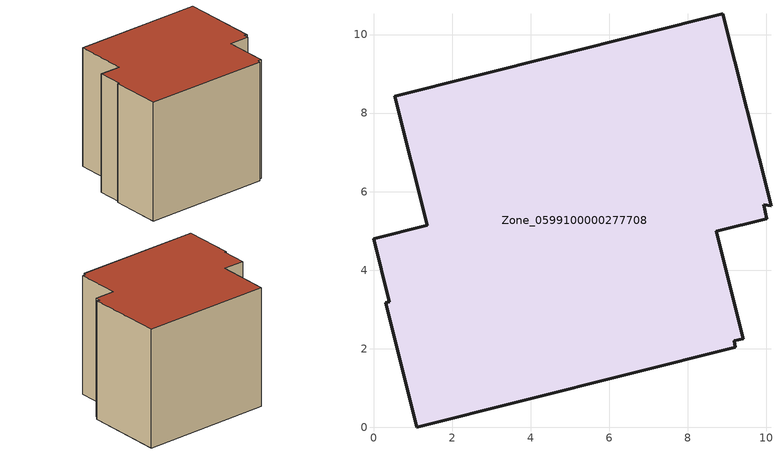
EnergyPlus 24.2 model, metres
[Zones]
Zone_0599100000277708
 floor ground (C_G): 9.21,2.04 1.1,0 0.31,3.17 0.4,3.19 0,4.8 1.37,5.14 0.54,8.43 8.9,10.53 10.12,5.64 9.93,5.66 10.02,5.32 8.73,4.99 9.41,2.26 9.18,2.21 z0
 wall outside (C_F): 0.54,8.43 1.37,5.14 0,4.8 0.4,3.19 0.31,3.17 1.1,0 9.21,2.04 9.18,2.21 9.41,2.26 8.73,4.99 10.02,5.32 9.93,5.66 10.12,5.64 8.9,10.53 0.54,8.43 z0:7.92
 roof outside (C_R): 9.18,2.21 9.41,2.26 8.73,4.99 10.02,5.32 9.93,5.66 10.12,5.64 8.9,10.53 0.54,8.43 1.37,5.14 0,4.8 0.4,3.19 0.31,3.17 1.1,0 9.21,2.04 z7.92
[BUILDING]
Pand.0599100000277708: North Axis=0; Terrain=City; Loads Convergence Tolerance Value=0.04; Temperature Convergence Tolerance Value=0.4; Solar Distribution=FullExterior; Maximum Number of Warmup Days=25; Minimum Number of Warmup Days=1
[Site:Location]
Rotterdam.The.Hague.AP_ZH_NLD Design_Conditions: Latitude=51.96; Longitude=4.45; Time Zone=1; Elevation=-4.5
[SITE:GROUNDTEMPERATURE:BUILDINGSURFACE]
18, 18, 18, 18, 18, 18, 18, 18, 18, 18, 18, 18
[MATERIAL] Thermal Absorptance=0.9; Solar Absorptance=0.7; Visible Absorptance=0.7
Name | Roughness | Thickness | Conductivity | Density | Specific Heat
G.TC.1975-1991 | MediumSmooth | 0.15 | 0.288461 | 540 | 1210
F.TC.1975-1991 | Rough | 0.3 | 0.230769 | 1920 | 840
R.TC.1975-1991 | MediumRough | 0.2 | 0.153846 | 1500 | 1000
[CONSTRUCTION]
C_G: G.TC.1975-1991
C_F: F.TC.1975-1991
C_R: R.TC.1975-1991
[ZONE]
Zone_0599100000277708: Type=1; Multiplier=1; Ceiling Height=Autocalculate; Volume=Autocalculate; Floor Area=autocalculate; Part of Total Floor Area=Yes
[ZONEINFILTRATION:DESIGNFLOWRATE]
Infil_Zone_0599100000277708: Zone or ZoneList or Space or SpaceList=Zone_0599100000277708; Schedule=AlwaysOn; Design Flow Rate Calculation Method=Flow/Area; Flow Rate per Floor Area=0.003; Constant Term Coefficient=1; Temperature Term Coefficient=0; Velocity Term Coefficient=0; Velocity Squared Term Coefficient=0
[HVACTEMPLATE:ZONE:IDEALLOADSAIRSYSTEM]
Zone_0599100000277708: Maximum Heating Supply Air Temperature=50; Minimum Cooling Supply Air Temperature=13; Maximum Heating Supply Air Humidity Ratio=0.0156; Minimum Cooling Supply Air Humidity Ratio=0.0077; Heating Limit=NoLimit; Cooling Limit=NoLimit; Dehumidification Control Type=ConstantSensibleHeatRatio; Cooling Sensible Heat Ratio=0.7; Dehumidification Setpoint=60; Humidification Control Type=None; Humidification Setpoint=30; Outdoor Air Method=None; Outdoor Air Flow Rate per Person=0.00944; Outdoor Air Flow Rate per Zone Floor Area=0; Outdoor Air Flow Rate per Zone=0; Demand Controlled Ventilation Type=None; Outdoor Air Economizer Type=NoEconomizer; Heat Recovery Type=None; Sensible Heat Recovery Effectiveness=0.7; Latent Heat Recovery Effectiveness=0.65
[ZONECONTROL:THERMOSTAT]
ThermostatControl_Zone_0599100000277708: Zone or ZoneList=Zone_0599100000277708; Control Type Schedule=DualSetpointControlType; Control 1=Thermostat_Zone_0599100000277708; Temperature Difference Between Cutout And Setpoint=0
[THERMOSTATSETPOINT:DUALSETPOINT]
Thermostat_Zone_0599100000277708: Heating Setpoint Temperature Schedule=HeatingSetpoint_Zone_0599100000277708; Cooling Setpoint Temperature Schedule=CoolingSetpoint_Zone_0599100000277708
[SCHEDULE:COMPACT]
HeatingSetpoint_Zone_0599100000277708: Through: 12/31, For: AllDays, Until: 24:00, 21
CoolingSetpoint_Zone_0599100000277708: Through: 12/31, For: AllDays, Until: 24:00, 24
DualSetpointControlType: Through: 12/31, For: AllDays, Until: 24:00, 4
AlwaysOn: Through: 12/31, For: AllDays, Until: 24:00, 1
